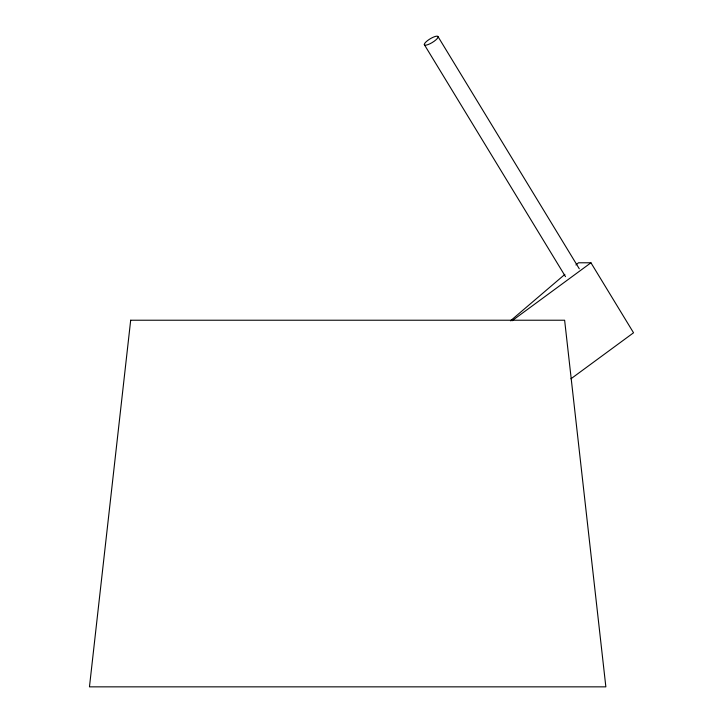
<?xml version="1.0" encoding="UTF-8"?>
<svg xmlns="http://www.w3.org/2000/svg" width="723" height="723" viewBox="0 0 723 723"><rect width="100%" height="100%" fill="white"/><g stroke="black" fill="none" stroke-linecap="round" stroke-linejoin="round"><path stroke-width="1.08" d="M510.465 320.831L564.871 274.388M575.924 264.961L578.472 262.783L590.944 262.783L633.538 332.779L570.926 378.807M512.001 320.804L590.944 262.783M438.084 36.737A7.971 2.124 -31.3 0 1 428.097 44.573A7.971 2.124 -31.3 0 1 427.41 40.705A7.971 2.124 -31.3 0 1 438.084 36.737L579.286 268.784M424.311 44.609L565.513 276.656M130.682 320.226L89.462 686.85L605.856 686.85L564.627 320.226L130.682 320.226"/></g></svg>
